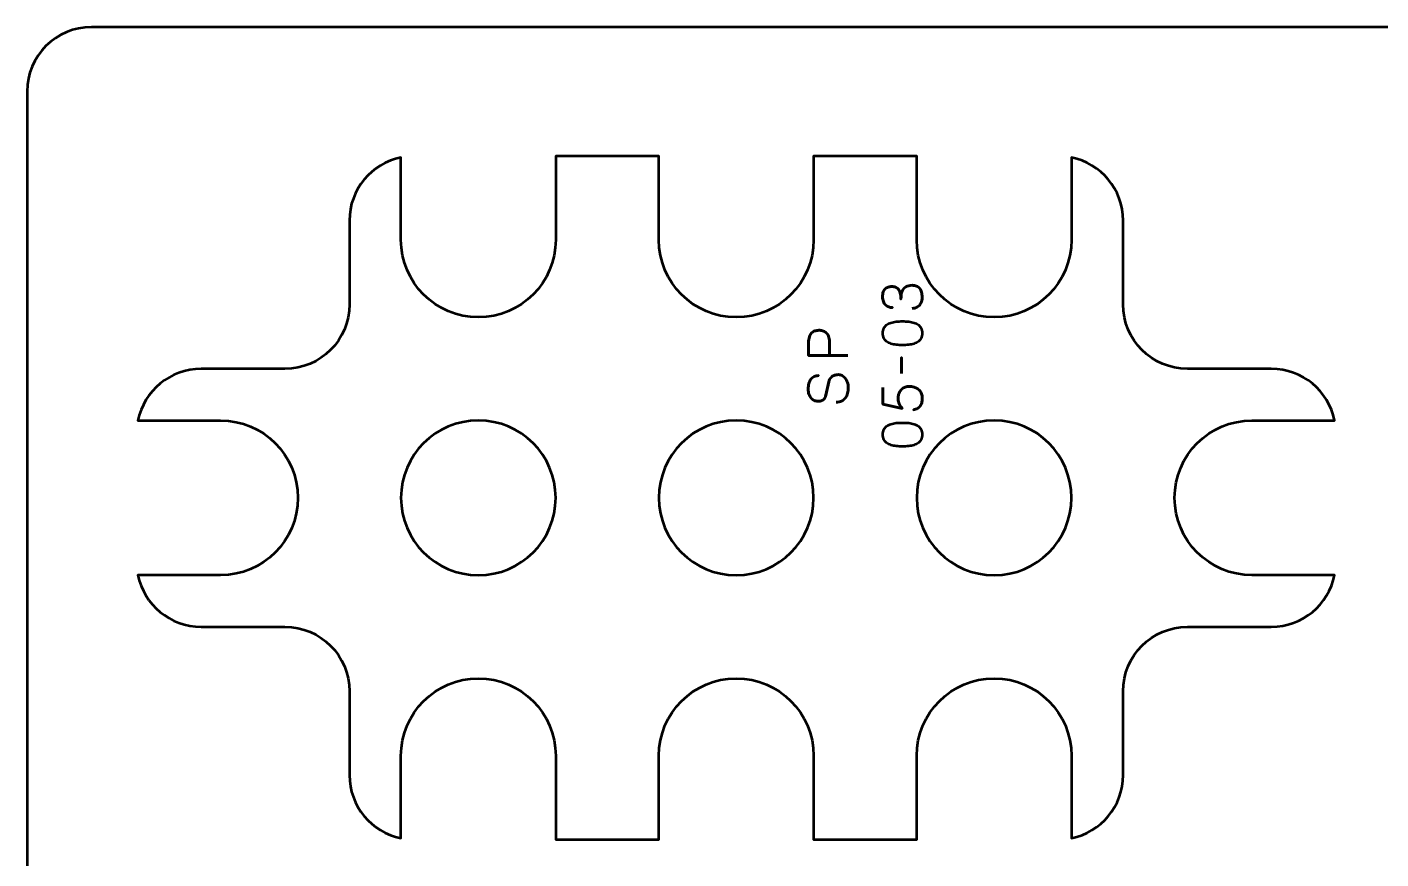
# Model space of a CAD drawing. Header units: centimetres. Extents: x -21 to 0, y -29.7 to 0.
# Drawn here: x -21 to -10.5, y -6.45 to 0 of the extents above; entities that cross this region are included whole.
import ezdxf

# ---------------------------------------------------------------- set-up
doc = ezdxf.new("R2010")
doc.units = ezdxf.units.CM
doc.header["$MEASUREMENT"] = 0
doc.layers.add('Layer 1', color=7, linetype='Continuous')

msp = doc.modelspace()

# ---------------------------------------------------------------- linework, layer by layer
at = {"layer": 'Layer 1', "color": 22, "lineweight": 53}
msp.add_open_spline([(-21.00003, -29.19996), (-21.00003, -29.19996), (-21.00003, -0.49992), (-21.00003, -0.49992), (-21.00003, -0.49992), (-21.00003, -0.22295), (-20.77694, 0.00004), (-20.49994, 0.00004), (-20.49994, 0.00004), (-20.49994, 0.00004), (-0.50008, 0.00004), (-0.50008, 0.00004), (-0.50008, 0.00004), (-0.22294, 0.00004), (0.00002, -0.22295), (0.00002, -0.49992), (0.00002, -0.49992), (0.00002, -0.49992), (0.00002, -29.19996), (0.00002, -29.19996), (0.00002, -29.19996), (0.00002, -29.47696), (-0.22294, -29.70005), (-0.50008, -29.70005), (-0.50008, -29.70005), (-0.50008, -29.70005), (-20.49994, -29.70005), (-20.49994, -29.70005), (-20.49994, -29.70005), (-20.77694, -29.70005), (-21.00003, -29.47696), (-21.00003, -29.19996)], degree=3, knots=[0, 0, 0, 0, 0.125, 0.125, 0.125, 0.125, 0.25, 0.25, 0.25, 0.25, 0.375, 0.375, 0.375, 0.375, 0.5, 0.5, 0.5, 0.5, 0.625, 0.625, 0.625, 0.625, 0.75, 0.75, 0.75, 0.75, 0.875, 0.875, 0.875, 0.875, 1, 1, 1, 1], dxfattribs=at)
at = {"layer": 'Layer 1', "color": 114, "lineweight": 53}
msp.add_open_spline([(-12.10002, -3.64996), (-12.10002, -3.98128), (-11.83134, -4.24996), (-11.50002, -4.24996), (-11.50002, -4.24996), (-11.50002, -4.24996), (-10.86001, -4.24996), (-10.86001, -4.24996), (-10.86001, -4.24996), (-10.90634, -4.47816), (-11.10814, -4.65), (-11.35, -4.65), (-11.35, -4.65), (-11.35, -4.65), (-12, -4.65), (-12, -4.65), (-12, -4.65), (-12.27609, -4.65), (-12.5, -4.87391), (-12.5, -5.15), (-12.5, -5.15), (-12.5, -5.15), (-12.5, -5.8), (-12.5, -5.8), (-12.5, -5.8), (-12.5, -6.04185), (-12.67182, -6.24365), (-12.90002, -6.28999), (-12.90002, -6.28999), (-12.90002, -6.28999), (-12.90003, -5.64996), (-12.90003, -5.64996), (-12.90003, -5.64996), (-12.90002, -5.31864), (-13.1687, -5.04996), (-13.50002, -5.04996), (-13.50002, -5.04996), (-13.83134, -5.04996), (-14.10002, -5.31864), (-14.10002, -5.64996), (-14.10002, -5.64996), (-14.10002, -5.64996), (-14.10002, -6.3), (-14.10002, -6.3), (-14.10002, -6.3), (-14.10002, -6.3), (-14.90002, -6.3), (-14.90002, -6.3), (-14.90002, -6.3), (-14.90002, -6.3), (-14.90003, -5.64996), (-14.90003, -5.64996), (-14.90003, -5.64996), (-14.90002, -5.31864), (-15.1687, -5.04996), (-15.50002, -5.04996), (-15.50002, -5.04996), (-15.83134, -5.04996), (-16.10002, -5.31864), (-16.10002, -5.64996), (-16.10002, -5.64996), (-16.10002, -5.64996), (-16.10002, -6.3), (-16.10002, -6.3), (-16.10002, -6.3), (-16.10002, -6.3), (-16.90002, -6.3), (-16.90002, -6.3), (-16.90002, -6.3), (-16.90002, -6.3), (-16.90003, -5.64996), (-16.90003, -5.64996), (-16.90003, -5.64996), (-16.90002, -5.31864), (-17.1687, -5.04996), (-17.50002, -5.04996), (-17.50002, -5.04996), (-17.83134, -5.04996), (-18.10002, -5.31864), (-18.10002, -5.64996), (-18.10002, -5.64996), (-18.10002, -5.64996), (-18.10002, -6.28998), (-18.10002, -6.28998), (-18.10002, -6.28998), (-18.32819, -6.24363), (-18.5, -6.04184), (-18.5, -5.8), (-18.5, -5.8), (-18.5, -5.8), (-18.5, -5.15), (-18.5, -5.15), (-18.5, -5.15), (-18.5, -4.87391), (-18.72391, -4.65), (-19, -4.65), (-19, -4.65), (-19, -4.65), (-19.65, -4.65), (-19.65, -4.65), (-19.65, -4.65), (-19.89186, -4.65), (-20.09366, -4.47816), (-20.13999, -4.24996), (-20.13999, -4.24996), (-20.13999, -4.24996), (-19.50002, -4.24996), (-19.50002, -4.24996), (-19.50002, -4.24996), (-19.1687, -4.24996), (-18.90002, -3.98128), (-18.90002, -3.64996), (-18.90002, -3.64996), (-18.90002, -3.31864), (-19.1687, -3.04996), (-19.50002, -3.04996), (-19.50002, -3.04996), (-19.50002, -3.04996), (-20.13998, -3.04997), (-20.13998, -3.04997), (-20.13998, -3.04997), (-20.09362, -2.8218), (-19.89183, -2.65), (-19.65, -2.65), (-19.65, -2.65), (-19.65, -2.65), (-19, -2.65), (-19, -2.65), (-19, -2.65), (-18.72391, -2.65), (-18.5, -2.42609), (-18.5, -2.15), (-18.5, -2.15), (-18.5, -2.15), (-18.5, -1.5), (-18.5, -1.5), (-18.5, -1.5), (-18.5, -1.25816), (-18.32819, -1.05637), (-18.10002, -1.01002), (-18.10002, -1.01002), (-18.10002, -1.01002), (-18.10002, -1.64996), (-18.10002, -1.64996), (-18.10002, -1.64996), (-18.10002, -1.98128), (-17.83134, -2.24996), (-17.50002, -2.24996), (-17.50002, -2.24996), (-17.1687, -2.24996), (-16.90002, -1.98128), (-16.90002, -1.64996), (-16.90002, -1.64996), (-16.90002, -1.64996), (-16.90003, -1), (-16.90003, -1), (-16.90003, -1), (-16.90003, -1), (-16.10002, -1), (-16.10002, -1), (-16.10002, -1), (-16.10002, -1), (-16.10002, -1.64996), (-16.10002, -1.64996), (-16.10002, -1.64996), (-16.10002, -1.98128), (-15.83134, -2.24996), (-15.50002, -2.24996), (-15.50002, -2.24996), (-15.1687, -2.24996), (-14.90002, -1.98128), (-14.90002, -1.64996), (-14.90002, -1.64996), (-14.90002, -1.64996), (-14.90003, -1), (-14.90003, -1), (-14.90003, -1), (-14.90003, -1), (-14.10002, -1), (-14.10002, -1), (-14.10002, -1), (-14.10002, -1), (-14.10002, -1.64996), (-14.10002, -1.64996), (-14.10002, -1.64996), (-14.10002, -1.98128), (-13.83134, -2.24996), (-13.50002, -2.24996), (-13.50002, -2.24996), (-13.1687, -2.24996), (-12.90002, -1.98128), (-12.90002, -1.64996), (-12.90002, -1.64996), (-12.90002, -1.64996), (-12.90003, -1.01001), (-12.90003, -1.01001), (-12.90003, -1.01001), (-12.67183, -1.05635), (-12.5, -1.25815), (-12.5, -1.5), (-12.5, -1.5), (-12.5, -1.5), (-12.5, -2.15), (-12.5, -2.15), (-12.5, -2.15), (-12.5, -2.42609), (-12.27609, -2.65), (-12, -2.65), (-12, -2.65), (-12, -2.65), (-11.35, -2.65), (-11.35, -2.65), (-11.35, -2.65), (-11.10817, -2.65), (-10.90637, -2.82179), (-10.86002, -3.04996), (-10.86002, -3.04996), (-10.86002, -3.04996), (-11.50002, -3.04997), (-11.50002, -3.04997), (-11.50002, -3.04997), (-11.83134, -3.04996), (-12.10002, -3.31864), (-12.10002, -3.64996)], degree=3, knots=[0, 0, 0, 0, 0.01785714, 0.01785714, 0.01785714, 0.01785714, 0.03571429, 0.03571429, 0.03571429, 0.03571429, 0.05357143, 0.05357143, 0.05357143, 0.05357143, 0.07142857, 0.07142857, 0.07142857, 0.07142857, 0.08928571, 0.08928571, 0.08928571, 0.08928571, 0.10714286, 0.10714286, 0.10714286, 0.10714286, 0.125, 0.125, 0.125, 0.125, 0.14285714, 0.14285714, 0.14285714, 0.14285714, 0.16071429, 0.16071429, 0.16071429, 0.16071429, 0.17857143, 0.17857143, 0.17857143, 0.17857143, 0.19642857, 0.19642857, 0.19642857, 0.19642857, 0.21428571, 0.21428571, 0.21428571, 0.21428571, 0.23214286, 0.23214286, 0.23214286, 0.23214286, 0.25, 0.25, 0.25, 0.25, 0.26785714, 0.26785714, 0.26785714, 0.26785714, 0.28571429, 0.28571429, 0.28571429, 0.28571429, 0.30357143, 0.30357143, 0.30357143, 0.30357143, 0.32142857, 0.32142857, 0.32142857, 0.32142857, 0.33928571, 0.33928571, 0.33928571, 0.33928571, 0.35714286, 0.35714286, 0.35714286, 0.35714286, 0.375, 0.375, 0.375, 0.375, 0.39285714, 0.39285714, 0.39285714, 0.39285714, 0.41071429, 0.41071429, 0.41071429, 0.41071429, 0.42857143, 0.42857143, 0.42857143, 0.42857143, 0.44642857, 0.44642857, 0.44642857, 0.44642857, 0.46428571, 0.46428571, 0.46428571, 0.46428571, 0.48214286, 0.48214286, 0.48214286, 0.48214286, 0.5, 0.5, 0.5, 0.5, 0.51785714, 0.51785714, 0.51785714, 0.51785714, 0.53571429, 0.53571429, 0.53571429, 0.53571429, 0.55357143, 0.55357143, 0.55357143, 0.55357143, 0.57142857, 0.57142857, 0.57142857, 0.57142857, 0.58928571, 0.58928571, 0.58928571, 0.58928571, 0.60714286, 0.60714286, 0.60714286, 0.60714286, 0.625, 0.625, 0.625, 0.625, 0.64285714, 0.64285714, 0.64285714, 0.64285714, 0.66071429, 0.66071429, 0.66071429, 0.66071429, 0.67857143, 0.67857143, 0.67857143, 0.67857143, 0.69642857, 0.69642857, 0.69642857, 0.69642857, 0.71428571, 0.71428571, 0.71428571, 0.71428571, 0.73214286, 0.73214286, 0.73214286, 0.73214286, 0.75, 0.75, 0.75, 0.75, 0.76785714, 0.76785714, 0.76785714, 0.76785714, 0.78571429, 0.78571429, 0.78571429, 0.78571429, 0.80357143, 0.80357143, 0.80357143, 0.80357143, 0.82142857, 0.82142857, 0.82142857, 0.82142857, 0.83928571, 0.83928571, 0.83928571, 0.83928571, 0.85714286, 0.85714286, 0.85714286, 0.85714286, 0.875, 0.875, 0.875, 0.875, 0.89285714, 0.89285714, 0.89285714, 0.89285714, 0.91071429, 0.91071429, 0.91071429, 0.91071429, 0.92857143, 0.92857143, 0.92857143, 0.92857143, 0.94642857, 0.94642857, 0.94642857, 0.94642857, 0.96428571, 0.96428571, 0.96428571, 0.96428571, 0.98214286, 0.98214286, 0.98214286, 0.98214286, 1, 1, 1, 1], dxfattribs=at)
at = {"layer": 'Layer 1', "color": 30, "lineweight": 53}
for points, knots in [([(-14.13493, -2.18091), (-14.11969, -2.18084), (-14.10643, -2.17731), (-14.09493, -2.17033), (-14.09493, -2.17033), (-14.0835, -2.16334), (-14.07454, -2.15339), (-14.06812, -2.14041), (-14.06812, -2.14041), (-14.0617, -2.12743), (-14.05845, -2.11184), (-14.05831, -2.0937), (-14.05831, -2.0937), (-14.05831, -2.08009), (-14.05972, -2.06774), (-14.06268, -2.05652), (-14.06268, -2.05652), (-14.06565, -2.04537), (-14.07023, -2.03578), (-14.07651, -2.02766), (-14.07651, -2.02766), (-14.08279, -2.01955), (-14.09091, -2.01334), (-14.10078, -2.0089), (-14.10078, -2.0089), (-14.11073, -2.00452), (-14.12266, -2.00234), (-14.13663, -2.00227), (-14.13663, -2.00227), (-14.15525, -2.00219), (-14.17099, -2.006), (-14.18376, -2.01355), (-14.18376, -2.01355), (-14.19653, -2.0211), (-14.20612, -2.03282), (-14.21268, -2.04855), (-14.21268, -2.04855), (-14.21925, -2.06428), (-14.22256, -2.08446), (-14.22256, -2.10894), (-14.22256, -2.10894), (-14.22249, -2.09067), (-14.22418, -2.07536), (-14.22764, -2.06287), (-14.22764, -2.06287), (-14.2311, -2.05045), (-14.23597, -2.04051), (-14.24232, -2.03303), (-14.24232, -2.03303), (-14.2486, -2.02555), (-14.25608, -2.02012), (-14.26468, -2.01687), (-14.26468, -2.01687), (-14.27322, -2.01355), (-14.2826, -2.01193), (-14.29283, -2.012), (-14.29283, -2.012), (-14.30307, -2.01193), (-14.31252, -2.01334), (-14.32127, -2.01616), (-14.32127, -2.01616), (-14.33002, -2.01892), (-14.33771, -2.02343), (-14.34427, -2.02957), (-14.34427, -2.02957), (-14.35083, -2.03571), (-14.35598, -2.04382), (-14.35965, -2.05377), (-14.35965, -2.05377), (-14.36332, -2.06379), (-14.36515, -2.076), (-14.36522, -2.09032), (-14.36522, -2.09032), (-14.36515, -2.10457), (-14.36304, -2.11706), (-14.35894, -2.12764), (-14.35894, -2.12764), (-14.35485, -2.1383), (-14.34928, -2.14704), (-14.34215, -2.1541), (-14.34215, -2.1541), (-14.33503, -2.16108), (-14.32691, -2.16631), (-14.31774, -2.16976), (-14.31774, -2.16976), (-14.30857, -2.17329), (-14.29883, -2.17498), (-14.2886, -2.17498), (-14.2886, -2.17498), (-14.29883, -2.17498), (-14.30857, -2.17329), (-14.31774, -2.16976), (-14.31774, -2.16976), (-14.32691, -2.16631), (-14.33503, -2.16108), (-14.34215, -2.1541), (-14.34215, -2.1541), (-14.34928, -2.14704), (-14.35485, -2.1383), (-14.35894, -2.12764), (-14.35894, -2.12764), (-14.36304, -2.11706), (-14.36515, -2.10457), (-14.36522, -2.09032), (-14.36522, -2.09032), (-14.36515, -2.076), (-14.36332, -2.06379), (-14.35965, -2.05377), (-14.35965, -2.05377), (-14.35598, -2.04382), (-14.35083, -2.03571), (-14.34427, -2.02957), (-14.34427, -2.02957), (-14.33771, -2.02343), (-14.33002, -2.01892), (-14.32127, -2.01616), (-14.32127, -2.01616), (-14.31252, -2.01334), (-14.30307, -2.01193), (-14.29283, -2.012), (-14.29283, -2.012), (-14.2826, -2.01193), (-14.27322, -2.01355), (-14.26468, -2.01687), (-14.26468, -2.01687), (-14.25608, -2.02012), (-14.2486, -2.02555), (-14.24232, -2.03303), (-14.24232, -2.03303), (-14.23597, -2.04051), (-14.2311, -2.05045), (-14.22764, -2.06287), (-14.22764, -2.06287), (-14.22418, -2.07536), (-14.22249, -2.09067), (-14.22256, -2.10894), (-14.22256, -2.10894), (-14.22256, -2.08446), (-14.21925, -2.06428), (-14.21268, -2.04855), (-14.21268, -2.04855), (-14.20612, -2.03282), (-14.19653, -2.0211), (-14.18376, -2.01355), (-14.18376, -2.01355), (-14.17099, -2.006), (-14.15525, -2.00219), (-14.13663, -2.00227), (-14.13663, -2.00227), (-14.12266, -2.00234), (-14.11073, -2.00452), (-14.10078, -2.0089), (-14.10078, -2.0089), (-14.09091, -2.01334), (-14.08279, -2.01955), (-14.07651, -2.02766), (-14.07651, -2.02766), (-14.07023, -2.03578), (-14.06565, -2.04537), (-14.06268, -2.05652), (-14.06268, -2.05652), (-14.05972, -2.06774), (-14.05831, -2.08009), (-14.05831, -2.0937), (-14.05831, -2.0937), (-14.05845, -2.11184), (-14.0617, -2.12743), (-14.06812, -2.14041), (-14.06812, -2.14041), (-14.07454, -2.15339), (-14.0835, -2.16334), (-14.09493, -2.17033), (-14.09493, -2.17033), (-14.10643, -2.17731), (-14.11969, -2.18084), (-14.13493, -2.18091)], [0, 0, 0, 0, 0.02272727, 0.02272727, 0.02272727, 0.02272727, 0.04545455, 0.04545455, 0.04545455, 0.04545455, 0.06818182, 0.06818182, 0.06818182, 0.06818182, 0.09090909, 0.09090909, 0.09090909, 0.09090909, 0.11363636, 0.11363636, 0.11363636, 0.11363636, 0.13636364, 0.13636364, 0.13636364, 0.13636364, 0.15909091, 0.15909091, 0.15909091, 0.15909091, 0.18181818, 0.18181818, 0.18181818, 0.18181818, 0.20454545, 0.20454545, 0.20454545, 0.20454545, 0.22727273, 0.22727273, 0.22727273, 0.22727273, 0.25, 0.25, 0.25, 0.25, 0.27272727, 0.27272727, 0.27272727, 0.27272727, 0.29545455, 0.29545455, 0.29545455, 0.29545455, 0.31818182, 0.31818182, 0.31818182, 0.31818182, 0.34090909, 0.34090909, 0.34090909, 0.34090909, 0.36363636, 0.36363636, 0.36363636, 0.36363636, 0.38636364, 0.38636364, 0.38636364, 0.38636364, 0.40909091, 0.40909091, 0.40909091, 0.40909091, 0.43181818, 0.43181818, 0.43181818, 0.43181818, 0.45454545, 0.45454545, 0.45454545, 0.45454545, 0.47727273, 0.47727273, 0.47727273, 0.47727273, 0.5, 0.5, 0.5, 0.5, 0.52272727, 0.52272727, 0.52272727, 0.52272727, 0.54545455, 0.54545455, 0.54545455, 0.54545455, 0.56818182, 0.56818182, 0.56818182, 0.56818182, 0.59090909, 0.59090909, 0.59090909, 0.59090909, 0.61363636, 0.61363636, 0.61363636, 0.61363636, 0.63636364, 0.63636364, 0.63636364, 0.63636364, 0.65909091, 0.65909091, 0.65909091, 0.65909091, 0.68181818, 0.68181818, 0.68181818, 0.68181818, 0.70454545, 0.70454545, 0.70454545, 0.70454545, 0.72727273, 0.72727273, 0.72727273, 0.72727273, 0.75, 0.75, 0.75, 0.75, 0.77272727, 0.77272727, 0.77272727, 0.77272727, 0.79545455, 0.79545455, 0.79545455, 0.79545455, 0.81818182, 0.81818182, 0.81818182, 0.81818182, 0.84090909, 0.84090909, 0.84090909, 0.84090909, 0.86363636, 0.86363636, 0.86363636, 0.86363636, 0.88636364, 0.88636364, 0.88636364, 0.88636364, 0.90909091, 0.90909091, 0.90909091, 0.90909091, 0.93181818, 0.93181818, 0.93181818, 0.93181818, 0.95454545, 0.95454545, 0.95454545, 0.95454545, 0.97727273, 0.97727273, 0.97727273, 0.97727273, 1, 1, 1, 1]), ([(-14.05831, -2.37352), (-14.05838, -2.35871), (-14.06099, -2.34594), (-14.06607, -2.33528), (-14.06607, -2.33528), (-14.07115, -2.3247), (-14.07842, -2.31588), (-14.08766, -2.30883), (-14.08766, -2.30883), (-14.09697, -2.30184), (-14.10798, -2.29634), (-14.12068, -2.29225), (-14.12068, -2.29225), (-14.13338, -2.28822), (-14.14728, -2.28533), (-14.16252, -2.28371), (-14.16252, -2.28371), (-14.17776, -2.28201), (-14.19378, -2.28117), (-14.21071, -2.28124), (-14.21071, -2.28124), (-14.22757, -2.28117), (-14.24359, -2.28201), (-14.25876, -2.28371), (-14.25876, -2.28371), (-14.27393, -2.28533), (-14.2879, -2.28822), (-14.3006, -2.29225), (-14.3006, -2.29225), (-14.31323, -2.29634), (-14.32423, -2.30184), (-14.33362, -2.30883), (-14.33362, -2.30883), (-14.34293, -2.31588), (-14.3502, -2.3247), (-14.35528, -2.33528), (-14.35528, -2.33528), (-14.36043, -2.34594), (-14.36304, -2.35871), (-14.36311, -2.37352), (-14.36311, -2.37352), (-14.36304, -2.38834), (-14.36043, -2.40111), (-14.35528, -2.41177), (-14.35528, -2.41177), (-14.3502, -2.42235), (-14.34293, -2.43117), (-14.33362, -2.43822), (-14.33362, -2.43822), (-14.32423, -2.44521), (-14.31323, -2.45071), (-14.3006, -2.4548), (-14.3006, -2.4548), (-14.2879, -2.45883), (-14.27393, -2.46172), (-14.25876, -2.46334), (-14.25876, -2.46334), (-14.24359, -2.46503), (-14.22757, -2.46588), (-14.21071, -2.46581), (-14.21071, -2.46581), (-14.19378, -2.46588), (-14.17776, -2.46503), (-14.16252, -2.46334), (-14.16252, -2.46334), (-14.14728, -2.46172), (-14.13338, -2.45883), (-14.12068, -2.4548), (-14.12068, -2.4548), (-14.10798, -2.45071), (-14.09697, -2.44521), (-14.08766, -2.43822), (-14.08766, -2.43822), (-14.07842, -2.43117), (-14.07115, -2.42235), (-14.06607, -2.41177), (-14.06607, -2.41177), (-14.06099, -2.40111), (-14.05838, -2.38834), (-14.05831, -2.37352)], [0, 0, 0, 0, 0.05, 0.05, 0.05, 0.05, 0.1, 0.1, 0.1, 0.1, 0.15, 0.15, 0.15, 0.15, 0.2, 0.2, 0.2, 0.2, 0.25, 0.25, 0.25, 0.25, 0.3, 0.3, 0.3, 0.3, 0.35, 0.35, 0.35, 0.35, 0.4, 0.4, 0.4, 0.4, 0.45, 0.45, 0.45, 0.45, 0.5, 0.5, 0.5, 0.5, 0.55, 0.55, 0.55, 0.55, 0.6, 0.6, 0.6, 0.6, 0.65, 0.65, 0.65, 0.65, 0.7, 0.7, 0.7, 0.7, 0.75, 0.75, 0.75, 0.75, 0.8, 0.8, 0.8, 0.8, 0.85, 0.85, 0.85, 0.85, 0.9, 0.9, 0.9, 0.9, 0.95, 0.95, 0.95, 0.95, 1, 1, 1, 1]), ([(-14.05831, -2.37352), (-14.05838, -2.35871), (-14.06099, -2.34594), (-14.06607, -2.33528), (-14.06607, -2.33528), (-14.07115, -2.3247), (-14.07842, -2.31588), (-14.08766, -2.30883), (-14.08766, -2.30883), (-14.09697, -2.30184), (-14.10798, -2.29634), (-14.12068, -2.29225), (-14.12068, -2.29225), (-14.13338, -2.28822), (-14.14728, -2.28533), (-14.16252, -2.28371), (-14.16252, -2.28371), (-14.17776, -2.28201), (-14.19378, -2.28117), (-14.21071, -2.28124), (-14.21071, -2.28124), (-14.22757, -2.28117), (-14.24359, -2.28201), (-14.25876, -2.28371), (-14.25876, -2.28371), (-14.27393, -2.28533), (-14.2879, -2.28822), (-14.3006, -2.29225), (-14.3006, -2.29225), (-14.31323, -2.29634), (-14.32423, -2.30184), (-14.33362, -2.30883), (-14.33362, -2.30883), (-14.34293, -2.31588), (-14.3502, -2.3247), (-14.35528, -2.33528), (-14.35528, -2.33528), (-14.36043, -2.34594), (-14.36304, -2.35871), (-14.36311, -2.37352), (-14.36311, -2.37352), (-14.36304, -2.38834), (-14.36043, -2.40111), (-14.35528, -2.41177), (-14.35528, -2.41177), (-14.3502, -2.42235), (-14.34293, -2.43117), (-14.33362, -2.43822), (-14.33362, -2.43822), (-14.32423, -2.44521), (-14.31323, -2.45071), (-14.3006, -2.4548), (-14.3006, -2.4548), (-14.2879, -2.45883), (-14.27393, -2.46172), (-14.25876, -2.46334), (-14.25876, -2.46334), (-14.24359, -2.46503), (-14.22757, -2.46588), (-14.21071, -2.46581), (-14.21071, -2.46581), (-14.19378, -2.46588), (-14.17776, -2.46503), (-14.16252, -2.46334), (-14.16252, -2.46334), (-14.14728, -2.46172), (-14.13338, -2.45883), (-14.12068, -2.4548), (-14.12068, -2.4548), (-14.10798, -2.45071), (-14.09697, -2.44521), (-14.08766, -2.43822), (-14.08766, -2.43822), (-14.07842, -2.43117), (-14.07115, -2.42235), (-14.06607, -2.41177), (-14.06607, -2.41177), (-14.06099, -2.40111), (-14.05838, -2.38834), (-14.05831, -2.37352)], [0, 0, 0, 0, 0.05, 0.05, 0.05, 0.05, 0.1, 0.1, 0.1, 0.1, 0.15, 0.15, 0.15, 0.15, 0.2, 0.2, 0.2, 0.2, 0.25, 0.25, 0.25, 0.25, 0.3, 0.3, 0.3, 0.3, 0.35, 0.35, 0.35, 0.35, 0.4, 0.4, 0.4, 0.4, 0.45, 0.45, 0.45, 0.45, 0.5, 0.5, 0.5, 0.5, 0.55, 0.55, 0.55, 0.55, 0.6, 0.6, 0.6, 0.6, 0.65, 0.65, 0.65, 0.65, 0.7, 0.7, 0.7, 0.7, 0.75, 0.75, 0.75, 0.75, 0.8, 0.8, 0.8, 0.8, 0.85, 0.85, 0.85, 0.85, 0.9, 0.9, 0.9, 0.9, 0.95, 0.95, 0.95, 0.95, 1, 1, 1, 1]), ([(-14.63362, -2.54645), (-14.63362, -2.54645), (-14.93884, -2.54645), (-14.93884, -2.54645), (-14.93884, -2.54645), (-14.93884, -2.54645), (-14.93884, -2.44908), (-14.93884, -2.44908), (-14.93884, -2.44908), (-14.93877, -2.42961), (-14.93658, -2.4136), (-14.93235, -2.40097), (-14.93235, -2.40097), (-14.92819, -2.38841), (-14.9224, -2.37853), (-14.91506, -2.3714), (-14.91506, -2.3714), (-14.9078, -2.36428), (-14.89947, -2.3592), (-14.89009, -2.35609), (-14.89009, -2.35609), (-14.8807, -2.35306), (-14.8709, -2.3513), (-14.86052, -2.35087), (-14.86052, -2.35087), (-14.85015, -2.35038), (-14.83999, -2.35158), (-14.83012, -2.3544), (-14.83012, -2.3544), (-14.82024, -2.35729), (-14.81128, -2.36216), (-14.80323, -2.36915), (-14.80323, -2.36915), (-14.79519, -2.37606), (-14.78877, -2.38544), (-14.78404, -2.39723), (-14.78404, -2.39723), (-14.77925, -2.40901), (-14.77685, -2.42361), (-14.77671, -2.44104), (-14.77671, -2.44104), (-14.77671, -2.44104), (-14.77671, -2.54645), (-14.77671, -2.54645), (-14.77671, -2.54645), (-14.77671, -2.54645), (-14.77671, -2.44104), (-14.77671, -2.44104), (-14.77671, -2.44104), (-14.77685, -2.42397), (-14.77925, -2.4095), (-14.78404, -2.39779), (-14.78404, -2.39779), (-14.78877, -2.38601), (-14.79519, -2.37662), (-14.80323, -2.36957), (-14.80323, -2.36957), (-14.81128, -2.36258), (-14.82024, -2.35757), (-14.83012, -2.35461), (-14.83012, -2.35461), (-14.83999, -2.35165), (-14.85015, -2.35038), (-14.86052, -2.35087), (-14.86052, -2.35087), (-14.8709, -2.3513), (-14.8807, -2.35306), (-14.89009, -2.35623), (-14.89009, -2.35623), (-14.89947, -2.35934), (-14.9078, -2.36456), (-14.91506, -2.37169), (-14.91506, -2.37169), (-14.9224, -2.37888), (-14.92819, -2.38876), (-14.93235, -2.40132), (-14.93235, -2.40132), (-14.93658, -2.41395), (-14.93877, -2.42982), (-14.93884, -2.44908), (-14.93884, -2.44908), (-14.93884, -2.44908), (-14.93884, -2.54645), (-14.93884, -2.54645), (-14.93884, -2.54645), (-14.93884, -2.54645), (-14.63362, -2.54645), (-14.63362, -2.54645)], [0, 0, 0, 0, 0.04545455, 0.04545455, 0.04545455, 0.04545455, 0.09090909, 0.09090909, 0.09090909, 0.09090909, 0.13636364, 0.13636364, 0.13636364, 0.13636364, 0.18181818, 0.18181818, 0.18181818, 0.18181818, 0.22727273, 0.22727273, 0.22727273, 0.22727273, 0.27272727, 0.27272727, 0.27272727, 0.27272727, 0.31818182, 0.31818182, 0.31818182, 0.31818182, 0.36363636, 0.36363636, 0.36363636, 0.36363636, 0.40909091, 0.40909091, 0.40909091, 0.40909091, 0.45454545, 0.45454545, 0.45454545, 0.45454545, 0.5, 0.5, 0.5, 0.5, 0.54545455, 0.54545455, 0.54545455, 0.54545455, 0.59090909, 0.59090909, 0.59090909, 0.59090909, 0.63636364, 0.63636364, 0.63636364, 0.63636364, 0.68181818, 0.68181818, 0.68181818, 0.68181818, 0.72727273, 0.72727273, 0.72727273, 0.72727273, 0.77272727, 0.77272727, 0.77272727, 0.77272727, 0.81818182, 0.81818182, 0.81818182, 0.81818182, 0.86363636, 0.86363636, 0.86363636, 0.86363636, 0.90909091, 0.90909091, 0.90909091, 0.90909091, 0.95454545, 0.95454545, 0.95454545, 0.95454545, 1, 1, 1, 1]), ([(-14.21791, -2.68594), (-14.21791, -2.68594), (-14.21791, -2.56275), (-14.21791, -2.56275), (-14.21791, -2.56275), (-14.21791, -2.56275), (-14.21791, -2.68594), (-14.21791, -2.68594)], [0, 0, 0, 0, 0.5, 0.5, 0.5, 0.5, 1, 1, 1, 1]), ([(-14.72591, -2.9084), (-14.70897, -2.90826), (-14.69451, -2.9053), (-14.68251, -2.89937), (-14.68251, -2.89937), (-14.67045, -2.89351), (-14.66064, -2.88533), (-14.65309, -2.87503), (-14.65309, -2.87503), (-14.64547, -2.86466), (-14.6399, -2.85273), (-14.63637, -2.83926), (-14.63637, -2.83926), (-14.63277, -2.82585), (-14.63101, -2.81146), (-14.63108, -2.79622), (-14.63108, -2.79622), (-14.63115, -2.78084), (-14.63341, -2.76701), (-14.63771, -2.75466), (-14.63771, -2.75466), (-14.64202, -2.74238), (-14.6478, -2.73187), (-14.65507, -2.72305), (-14.65507, -2.72305), (-14.66234, -2.7143), (-14.67045, -2.70753), (-14.67948, -2.70273), (-14.67948, -2.70273), (-14.68851, -2.69793), (-14.69775, -2.69539), (-14.70728, -2.69504), (-14.70728, -2.69504), (-14.71977, -2.69462), (-14.7312, -2.69645), (-14.7415, -2.70047), (-14.7415, -2.70047), (-14.7518, -2.7045), (-14.76041, -2.71071), (-14.76746, -2.7191), (-14.76746, -2.7191), (-14.77452, -2.72743), (-14.77946, -2.73794), (-14.78221, -2.7505), (-14.78221, -2.7505), (-14.78221, -2.7505), (-14.80465, -2.85421), (-14.80465, -2.85421), (-14.80465, -2.85421), (-14.80669, -2.86395), (-14.81015, -2.87235), (-14.81495, -2.87926), (-14.81495, -2.87926), (-14.81981, -2.88618), (-14.82652, -2.89154), (-14.83513, -2.89521), (-14.83513, -2.89521), (-14.84366, -2.89888), (-14.85453, -2.90078), (-14.86772, -2.90078), (-14.86772, -2.90078), (-14.87774, -2.90078), (-14.88719, -2.89873), (-14.89608, -2.89457), (-14.89608, -2.89457), (-14.90497, -2.89048), (-14.91281, -2.88441), (-14.91965, -2.87644), (-14.91965, -2.87644), (-14.92656, -2.86847), (-14.93193, -2.85859), (-14.93581, -2.84688), (-14.93581, -2.84688), (-14.93976, -2.83509), (-14.94173, -2.82162), (-14.9418, -2.80638), (-14.9418, -2.80638), (-14.9418, -2.79107), (-14.94004, -2.77703), (-14.93651, -2.76419), (-14.93651, -2.76419), (-14.93298, -2.75142), (-14.9279, -2.74034), (-14.92113, -2.73103), (-14.92113, -2.73103), (-14.91436, -2.72171), (-14.90603, -2.71452), (-14.8963, -2.70958), (-14.8963, -2.70958), (-14.88649, -2.70464), (-14.87527, -2.70231), (-14.86264, -2.70266), (-14.86264, -2.70266), (-14.87527, -2.70231), (-14.88649, -2.70464), (-14.8963, -2.70958), (-14.8963, -2.70958), (-14.90603, -2.71452), (-14.91436, -2.72171), (-14.92113, -2.73103), (-14.92113, -2.73103), (-14.9279, -2.74034), (-14.93298, -2.75142), (-14.93651, -2.76419), (-14.93651, -2.76419), (-14.94004, -2.77703), (-14.9418, -2.79107), (-14.9418, -2.80638), (-14.9418, -2.80638), (-14.94173, -2.82162), (-14.93976, -2.83509), (-14.93581, -2.84688), (-14.93581, -2.84688), (-14.93193, -2.85859), (-14.92656, -2.86847), (-14.91965, -2.87644), (-14.91965, -2.87644), (-14.91281, -2.88441), (-14.90497, -2.89048), (-14.89608, -2.89457), (-14.89608, -2.89457), (-14.88719, -2.89873), (-14.87774, -2.90078), (-14.86772, -2.90078), (-14.86772, -2.90078), (-14.85453, -2.90078), (-14.84366, -2.89895), (-14.8352, -2.89542), (-14.8352, -2.89542), (-14.82666, -2.89182), (-14.82003, -2.88653), (-14.81516, -2.87961), (-14.81516, -2.87961), (-14.81036, -2.8727), (-14.80683, -2.86423), (-14.80465, -2.85421), (-14.80465, -2.85421), (-14.80465, -2.85421), (-14.78221, -2.7505), (-14.78221, -2.7505), (-14.78221, -2.7505), (-14.77946, -2.73766), (-14.77452, -2.72707), (-14.76746, -2.71875), (-14.76746, -2.71875), (-14.76041, -2.71035), (-14.7518, -2.70421), (-14.7415, -2.70026), (-14.7415, -2.70026), (-14.7312, -2.69638), (-14.71977, -2.69462), (-14.70728, -2.69504), (-14.70728, -2.69504), (-14.69775, -2.69539), (-14.68851, -2.69793), (-14.67948, -2.70273), (-14.67948, -2.70273), (-14.67045, -2.70753), (-14.66234, -2.7143), (-14.65507, -2.72305), (-14.65507, -2.72305), (-14.6478, -2.73187), (-14.64202, -2.74238), (-14.63771, -2.75466), (-14.63771, -2.75466), (-14.63341, -2.76701), (-14.63115, -2.78084), (-14.63108, -2.79622), (-14.63108, -2.79622), (-14.63101, -2.81146), (-14.63277, -2.82585), (-14.63637, -2.83926), (-14.63637, -2.83926), (-14.6399, -2.85273), (-14.64547, -2.86466), (-14.65309, -2.87503), (-14.65309, -2.87503), (-14.66064, -2.88533), (-14.67045, -2.89351), (-14.68251, -2.89937), (-14.68251, -2.89937), (-14.69451, -2.9053), (-14.70897, -2.90826), (-14.72591, -2.9084)], [0, 0, 0, 0, 0.02173913, 0.02173913, 0.02173913, 0.02173913, 0.04347826, 0.04347826, 0.04347826, 0.04347826, 0.06521739, 0.06521739, 0.06521739, 0.06521739, 0.08695652, 0.08695652, 0.08695652, 0.08695652, 0.10869565, 0.10869565, 0.10869565, 0.10869565, 0.13043478, 0.13043478, 0.13043478, 0.13043478, 0.15217391, 0.15217391, 0.15217391, 0.15217391, 0.17391304, 0.17391304, 0.17391304, 0.17391304, 0.19565217, 0.19565217, 0.19565217, 0.19565217, 0.2173913, 0.2173913, 0.2173913, 0.2173913, 0.23913043, 0.23913043, 0.23913043, 0.23913043, 0.26086957, 0.26086957, 0.26086957, 0.26086957, 0.2826087, 0.2826087, 0.2826087, 0.2826087, 0.30434783, 0.30434783, 0.30434783, 0.30434783, 0.32608696, 0.32608696, 0.32608696, 0.32608696, 0.34782609, 0.34782609, 0.34782609, 0.34782609, 0.36956522, 0.36956522, 0.36956522, 0.36956522, 0.39130435, 0.39130435, 0.39130435, 0.39130435, 0.41304348, 0.41304348, 0.41304348, 0.41304348, 0.43478261, 0.43478261, 0.43478261, 0.43478261, 0.45652174, 0.45652174, 0.45652174, 0.45652174, 0.47826087, 0.47826087, 0.47826087, 0.47826087, 0.5, 0.5, 0.5, 0.5, 0.52173913, 0.52173913, 0.52173913, 0.52173913, 0.54347826, 0.54347826, 0.54347826, 0.54347826, 0.56521739, 0.56521739, 0.56521739, 0.56521739, 0.58695652, 0.58695652, 0.58695652, 0.58695652, 0.60869565, 0.60869565, 0.60869565, 0.60869565, 0.63043478, 0.63043478, 0.63043478, 0.63043478, 0.65217391, 0.65217391, 0.65217391, 0.65217391, 0.67391304, 0.67391304, 0.67391304, 0.67391304, 0.69565217, 0.69565217, 0.69565217, 0.69565217, 0.7173913, 0.7173913, 0.7173913, 0.7173913, 0.73913043, 0.73913043, 0.73913043, 0.73913043, 0.76086957, 0.76086957, 0.76086957, 0.76086957, 0.7826087, 0.7826087, 0.7826087, 0.7826087, 0.80434783, 0.80434783, 0.80434783, 0.80434783, 0.82608696, 0.82608696, 0.82608696, 0.82608696, 0.84782609, 0.84782609, 0.84782609, 0.84782609, 0.86956522, 0.86956522, 0.86956522, 0.86956522, 0.89130435, 0.89130435, 0.89130435, 0.89130435, 0.91304348, 0.91304348, 0.91304348, 0.91304348, 0.93478261, 0.93478261, 0.93478261, 0.93478261, 0.95652174, 0.95652174, 0.95652174, 0.95652174, 0.97826087, 0.97826087, 0.97826087, 0.97826087, 1, 1, 1, 1]), ([(-14.36353, -2.79558), (-14.36353, -2.79558), (-14.36353, -2.92258), (-14.36353, -2.92258), (-14.36353, -2.92258), (-14.36353, -2.92258), (-14.21198, -2.95645), (-14.21198, -2.95645), (-14.21198, -2.95645), (-14.21706, -2.95052), (-14.22164, -2.94488), (-14.22567, -2.93944), (-14.22567, -2.93944), (-14.22969, -2.93408), (-14.23307, -2.92844), (-14.2359, -2.92244), (-14.2359, -2.92244), (-14.23872, -2.91651), (-14.24084, -2.90974), (-14.24232, -2.90212), (-14.24232, -2.90212), (-14.2438, -2.89457), (-14.24458, -2.88554), (-14.24458, -2.87517), (-14.24458, -2.87517), (-14.24458, -2.8667), (-14.24345, -2.85823), (-14.24112, -2.84977), (-14.24112, -2.84977), (-14.23886, -2.8413), (-14.2354, -2.83326), (-14.23082, -2.82564), (-14.23082, -2.82564), (-14.22616, -2.81795), (-14.22037, -2.81117), (-14.21339, -2.80525), (-14.21339, -2.80525), (-14.2064, -2.79925), (-14.19822, -2.79452), (-14.18884, -2.79114), (-14.18884, -2.79114), (-14.17945, -2.78768), (-14.1688, -2.78592), (-14.15695, -2.78585), (-14.15695, -2.78585), (-14.15257, -2.78577), (-14.14707, -2.78627), (-14.14058, -2.78726), (-14.14058, -2.78726), (-14.13409, -2.78817), (-14.12703, -2.78987), (-14.11955, -2.79227), (-14.11955, -2.79227), (-14.11207, -2.79466), (-14.10466, -2.79805), (-14.09733, -2.80235), (-14.09733, -2.80235), (-14.08999, -2.80666), (-14.08329, -2.81216), (-14.07722, -2.81879), (-14.07722, -2.81879), (-14.07115, -2.82543), (-14.06628, -2.83347), (-14.06261, -2.84285), (-14.06261, -2.84285), (-14.05902, -2.85231), (-14.05711, -2.86339), (-14.05704, -2.87601), (-14.05704, -2.87601), (-14.05711, -2.89111), (-14.05873, -2.90381), (-14.06177, -2.91411), (-14.06177, -2.91411), (-14.06487, -2.92442), (-14.06889, -2.93281), (-14.07397, -2.9393), (-14.07397, -2.9393), (-14.07905, -2.94586), (-14.08463, -2.95094), (-14.09069, -2.95461), (-14.09069, -2.95461), (-14.09676, -2.95828), (-14.10283, -2.96103), (-14.1089, -2.96287), (-14.1089, -2.96287), (-14.11497, -2.9647), (-14.12054, -2.96611), (-14.12562, -2.96703), (-14.12562, -2.96703), (-14.12054, -2.96611), (-14.11497, -2.9647), (-14.1089, -2.96287), (-14.1089, -2.96287), (-14.10283, -2.96103), (-14.09676, -2.95828), (-14.09069, -2.95461), (-14.09069, -2.95461), (-14.08463, -2.95094), (-14.07905, -2.94586), (-14.07397, -2.9393), (-14.07397, -2.9393), (-14.06889, -2.93281), (-14.06487, -2.92442), (-14.06177, -2.91411), (-14.06177, -2.91411), (-14.05873, -2.90381), (-14.05711, -2.89111), (-14.05704, -2.87601), (-14.05704, -2.87601), (-14.05711, -2.86339), (-14.05902, -2.85231), (-14.06261, -2.84285), (-14.06261, -2.84285), (-14.06628, -2.83347), (-14.07115, -2.82543), (-14.07722, -2.81879), (-14.07722, -2.81879), (-14.08329, -2.81216), (-14.08999, -2.80666), (-14.09733, -2.80235), (-14.09733, -2.80235), (-14.10466, -2.79805), (-14.11207, -2.79466), (-14.11955, -2.79227), (-14.11955, -2.79227), (-14.12703, -2.78987), (-14.13409, -2.78817), (-14.14058, -2.78726), (-14.14058, -2.78726), (-14.14707, -2.78627), (-14.15257, -2.78577), (-14.15695, -2.78585), (-14.15695, -2.78585), (-14.1688, -2.78592), (-14.17945, -2.78768), (-14.18884, -2.79114), (-14.18884, -2.79114), (-14.19822, -2.79452), (-14.2064, -2.79925), (-14.21339, -2.80525), (-14.21339, -2.80525), (-14.22037, -2.81117), (-14.22616, -2.81795), (-14.23082, -2.82564), (-14.23082, -2.82564), (-14.2354, -2.83326), (-14.23886, -2.8413), (-14.24112, -2.84977), (-14.24112, -2.84977), (-14.24345, -2.85823), (-14.24458, -2.8667), (-14.24458, -2.87517), (-14.24458, -2.87517), (-14.24458, -2.88554), (-14.2438, -2.89457), (-14.24232, -2.90212), (-14.24232, -2.90212), (-14.24084, -2.90974), (-14.23872, -2.91651), (-14.2359, -2.92244), (-14.2359, -2.92244), (-14.23307, -2.92844), (-14.22969, -2.93408), (-14.22567, -2.93944), (-14.22567, -2.93944), (-14.22164, -2.94488), (-14.21706, -2.95052), (-14.21198, -2.95645), (-14.21198, -2.95645), (-14.21198, -2.95645), (-14.36353, -2.92258), (-14.36353, -2.92258), (-14.36353, -2.92258), (-14.36353, -2.92258), (-14.36353, -2.79558), (-14.36353, -2.79558)], [0, 0, 0, 0, 0.02272727, 0.02272727, 0.02272727, 0.02272727, 0.04545455, 0.04545455, 0.04545455, 0.04545455, 0.06818182, 0.06818182, 0.06818182, 0.06818182, 0.09090909, 0.09090909, 0.09090909, 0.09090909, 0.11363636, 0.11363636, 0.11363636, 0.11363636, 0.13636364, 0.13636364, 0.13636364, 0.13636364, 0.15909091, 0.15909091, 0.15909091, 0.15909091, 0.18181818, 0.18181818, 0.18181818, 0.18181818, 0.20454545, 0.20454545, 0.20454545, 0.20454545, 0.22727273, 0.22727273, 0.22727273, 0.22727273, 0.25, 0.25, 0.25, 0.25, 0.27272727, 0.27272727, 0.27272727, 0.27272727, 0.29545455, 0.29545455, 0.29545455, 0.29545455, 0.31818182, 0.31818182, 0.31818182, 0.31818182, 0.34090909, 0.34090909, 0.34090909, 0.34090909, 0.36363636, 0.36363636, 0.36363636, 0.36363636, 0.38636364, 0.38636364, 0.38636364, 0.38636364, 0.40909091, 0.40909091, 0.40909091, 0.40909091, 0.43181818, 0.43181818, 0.43181818, 0.43181818, 0.45454545, 0.45454545, 0.45454545, 0.45454545, 0.47727273, 0.47727273, 0.47727273, 0.47727273, 0.5, 0.5, 0.5, 0.5, 0.52272727, 0.52272727, 0.52272727, 0.52272727, 0.54545455, 0.54545455, 0.54545455, 0.54545455, 0.56818182, 0.56818182, 0.56818182, 0.56818182, 0.59090909, 0.59090909, 0.59090909, 0.59090909, 0.61363636, 0.61363636, 0.61363636, 0.61363636, 0.63636364, 0.63636364, 0.63636364, 0.63636364, 0.65909091, 0.65909091, 0.65909091, 0.65909091, 0.68181818, 0.68181818, 0.68181818, 0.68181818, 0.70454545, 0.70454545, 0.70454545, 0.70454545, 0.72727273, 0.72727273, 0.72727273, 0.72727273, 0.75, 0.75, 0.75, 0.75, 0.77272727, 0.77272727, 0.77272727, 0.77272727, 0.79545455, 0.79545455, 0.79545455, 0.79545455, 0.81818182, 0.81818182, 0.81818182, 0.81818182, 0.84090909, 0.84090909, 0.84090909, 0.84090909, 0.86363636, 0.86363636, 0.86363636, 0.86363636, 0.88636364, 0.88636364, 0.88636364, 0.88636364, 0.90909091, 0.90909091, 0.90909091, 0.90909091, 0.93181818, 0.93181818, 0.93181818, 0.93181818, 0.95454545, 0.95454545, 0.95454545, 0.95454545, 0.97727273, 0.97727273, 0.97727273, 0.97727273, 1, 1, 1, 1]), ([(-14.05831, -3.15964), (-14.05838, -3.14483), (-14.06099, -3.13206), (-14.06607, -3.1214), (-14.06607, -3.1214), (-14.07115, -3.11082), (-14.07842, -3.102), (-14.08766, -3.09495), (-14.08766, -3.09495), (-14.09697, -3.08796), (-14.10798, -3.08246), (-14.12068, -3.07837), (-14.12068, -3.07837), (-14.13338, -3.07434), (-14.14728, -3.07145), (-14.16252, -3.06983), (-14.16252, -3.06983), (-14.17776, -3.06813), (-14.19378, -3.06729), (-14.21071, -3.06736), (-14.21071, -3.06736), (-14.22757, -3.06729), (-14.24359, -3.06813), (-14.25876, -3.06983), (-14.25876, -3.06983), (-14.27393, -3.07145), (-14.2879, -3.07434), (-14.3006, -3.07837), (-14.3006, -3.07837), (-14.31323, -3.08246), (-14.32423, -3.08796), (-14.33362, -3.09495), (-14.33362, -3.09495), (-14.34293, -3.102), (-14.3502, -3.11082), (-14.35528, -3.1214), (-14.35528, -3.1214), (-14.36043, -3.13206), (-14.36304, -3.14483), (-14.36311, -3.15964), (-14.36311, -3.15964), (-14.36304, -3.17446), (-14.36043, -3.18723), (-14.35528, -3.19789), (-14.35528, -3.19789), (-14.3502, -3.20847), (-14.34293, -3.21729), (-14.33362, -3.22434), (-14.33362, -3.22434), (-14.32423, -3.23133), (-14.31323, -3.23683), (-14.3006, -3.24092), (-14.3006, -3.24092), (-14.2879, -3.24495), (-14.27393, -3.24784), (-14.25876, -3.24946), (-14.25876, -3.24946), (-14.24359, -3.25115), (-14.22757, -3.252), (-14.21071, -3.25193), (-14.21071, -3.25193), (-14.19378, -3.252), (-14.17776, -3.25115), (-14.16252, -3.24946), (-14.16252, -3.24946), (-14.14728, -3.24784), (-14.13338, -3.24495), (-14.12068, -3.24092), (-14.12068, -3.24092), (-14.10798, -3.23683), (-14.09697, -3.23133), (-14.08766, -3.22434), (-14.08766, -3.22434), (-14.07842, -3.21729), (-14.07115, -3.20847), (-14.06607, -3.19789), (-14.06607, -3.19789), (-14.06099, -3.18723), (-14.05838, -3.17446), (-14.05831, -3.15964)], [0, 0, 0, 0, 0.05, 0.05, 0.05, 0.05, 0.1, 0.1, 0.1, 0.1, 0.15, 0.15, 0.15, 0.15, 0.2, 0.2, 0.2, 0.2, 0.25, 0.25, 0.25, 0.25, 0.3, 0.3, 0.3, 0.3, 0.35, 0.35, 0.35, 0.35, 0.4, 0.4, 0.4, 0.4, 0.45, 0.45, 0.45, 0.45, 0.5, 0.5, 0.5, 0.5, 0.55, 0.55, 0.55, 0.55, 0.6, 0.6, 0.6, 0.6, 0.65, 0.65, 0.65, 0.65, 0.7, 0.7, 0.7, 0.7, 0.75, 0.75, 0.75, 0.75, 0.8, 0.8, 0.8, 0.8, 0.85, 0.85, 0.85, 0.85, 0.9, 0.9, 0.9, 0.9, 0.95, 0.95, 0.95, 0.95, 1, 1, 1, 1]), ([(-14.05831, -3.15964), (-14.05838, -3.14483), (-14.06099, -3.13206), (-14.06607, -3.1214), (-14.06607, -3.1214), (-14.07115, -3.11082), (-14.07842, -3.102), (-14.08766, -3.09495), (-14.08766, -3.09495), (-14.09697, -3.08796), (-14.10798, -3.08246), (-14.12068, -3.07837), (-14.12068, -3.07837), (-14.13338, -3.07434), (-14.14728, -3.07145), (-14.16252, -3.06983), (-14.16252, -3.06983), (-14.17776, -3.06813), (-14.19378, -3.06729), (-14.21071, -3.06736), (-14.21071, -3.06736), (-14.22757, -3.06729), (-14.24359, -3.06813), (-14.25876, -3.06983), (-14.25876, -3.06983), (-14.27393, -3.07145), (-14.2879, -3.07434), (-14.3006, -3.07837), (-14.3006, -3.07837), (-14.31323, -3.08246), (-14.32423, -3.08796), (-14.33362, -3.09495), (-14.33362, -3.09495), (-14.34293, -3.102), (-14.3502, -3.11082), (-14.35528, -3.1214), (-14.35528, -3.1214), (-14.36043, -3.13206), (-14.36304, -3.14483), (-14.36311, -3.15964), (-14.36311, -3.15964), (-14.36304, -3.17446), (-14.36043, -3.18723), (-14.35528, -3.19789), (-14.35528, -3.19789), (-14.3502, -3.20847), (-14.34293, -3.21729), (-14.33362, -3.22434), (-14.33362, -3.22434), (-14.32423, -3.23133), (-14.31323, -3.23683), (-14.3006, -3.24092), (-14.3006, -3.24092), (-14.2879, -3.24495), (-14.27393, -3.24784), (-14.25876, -3.24946), (-14.25876, -3.24946), (-14.24359, -3.25115), (-14.22757, -3.252), (-14.21071, -3.25193), (-14.21071, -3.25193), (-14.19378, -3.252), (-14.17776, -3.25115), (-14.16252, -3.24946), (-14.16252, -3.24946), (-14.14728, -3.24784), (-14.13338, -3.24495), (-14.12068, -3.24092), (-14.12068, -3.24092), (-14.10798, -3.23683), (-14.09697, -3.23133), (-14.08766, -3.22434), (-14.08766, -3.22434), (-14.07842, -3.21729), (-14.07115, -3.20847), (-14.06607, -3.19789), (-14.06607, -3.19789), (-14.06099, -3.18723), (-14.05838, -3.17446), (-14.05831, -3.15964)], [0, 0, 0, 0, 0.05, 0.05, 0.05, 0.05, 0.1, 0.1, 0.1, 0.1, 0.15, 0.15, 0.15, 0.15, 0.2, 0.2, 0.2, 0.2, 0.25, 0.25, 0.25, 0.25, 0.3, 0.3, 0.3, 0.3, 0.35, 0.35, 0.35, 0.35, 0.4, 0.4, 0.4, 0.4, 0.45, 0.45, 0.45, 0.45, 0.5, 0.5, 0.5, 0.5, 0.55, 0.55, 0.55, 0.55, 0.6, 0.6, 0.6, 0.6, 0.65, 0.65, 0.65, 0.65, 0.7, 0.7, 0.7, 0.7, 0.75, 0.75, 0.75, 0.75, 0.8, 0.8, 0.8, 0.8, 0.85, 0.85, 0.85, 0.85, 0.9, 0.9, 0.9, 0.9, 0.95, 0.95, 0.95, 0.95, 1, 1, 1, 1])]:
    msp.add_open_spline(points, degree=3, knots=knots, dxfattribs=at)
at = {"layer": 'Layer 1', "color": 250, "lineweight": 53}
for points in [[(-18.10002, -3.64996), (-18.10002, -3.31864), (-17.83134, -3.04996), (-17.50002, -3.04996), (-17.50002, -3.04996), (-17.1687, -3.04996), (-16.90002, -3.31864), (-16.90002, -3.64996), (-16.90002, -3.64996), (-16.90002, -3.98128), (-17.1687, -4.24996), (-17.50002, -4.24996), (-17.50002, -4.24996), (-17.83134, -4.24996), (-18.10002, -3.98128), (-18.10002, -3.64996)], [(-16.10002, -3.64996), (-16.10002, -3.31864), (-15.83134, -3.04996), (-15.50002, -3.04996), (-15.50002, -3.04996), (-15.1687, -3.04996), (-14.90002, -3.31864), (-14.90002, -3.64996), (-14.90002, -3.64996), (-14.90002, -3.98128), (-15.1687, -4.24996), (-15.50002, -4.24996), (-15.50002, -4.24996), (-15.83134, -4.24996), (-16.10002, -3.98128), (-16.10002, -3.64996)], [(-14.10002, -3.64996), (-14.10002, -3.31864), (-13.83134, -3.04996), (-13.50002, -3.04996), (-13.50002, -3.04996), (-13.1687, -3.04996), (-12.90002, -3.31864), (-12.90002, -3.64996), (-12.90002, -3.64996), (-12.90002, -3.98128), (-13.1687, -4.24996), (-13.50002, -4.24996), (-13.50002, -4.24996), (-13.83134, -4.24996), (-14.10002, -3.98128), (-14.10002, -3.64996)]]:
    msp.add_open_spline(points, degree=3, knots=[0, 0, 0, 0, 0.25, 0.25, 0.25, 0.25, 0.5, 0.5, 0.5, 0.5, 0.75, 0.75, 0.75, 0.75, 1, 1, 1, 1], dxfattribs=at)

doc.saveas('drawing.dxf')
